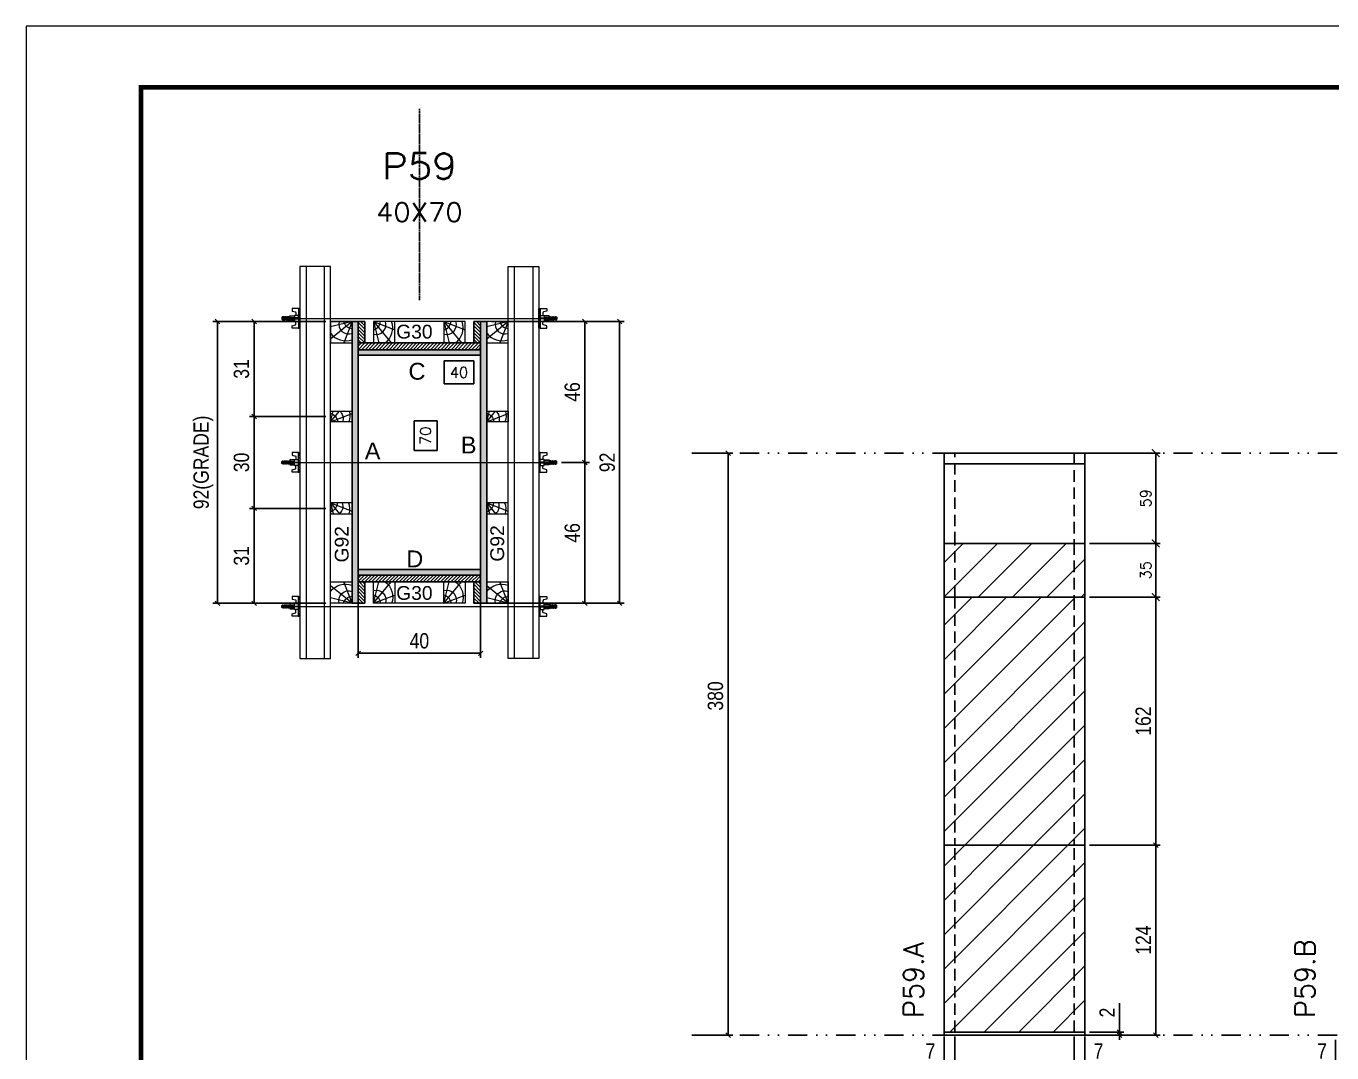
# Model space of a CAD drawing. Extents: x 2949 to 9203, y -16089 to 12527.
# Drawn here: x 7718 to 8570, y -1926 to -1256 of the extents above; entities that cross this region are included whole.
import ezdxf
from ezdxf.enums import TextEntityAlignment as Align

# ---------------------------------------------------------------- set-up
doc = ezdxf.new("R2010")
doc.units = 0
for name, pattern in [('DASHED', [0.75, 0.5, -0.25]), ('DIVIDE2', [0.625, 0.25, -0.125, 0, -0.125, 0, -0.125]), ('HIDDEN', [0.375, 0.25, -0.125])]:
    doc.linetypes.add(name, pattern=pattern)
for name, color, linetype in [('CHAPA', 1, 'Continuous'), ('COTA', 241, 'Continuous'), ('cotas', 4, 'Continuous'), ('FUNDOS', 1, 'Continuous'), ('MEIO_PONT', 93, 'Continuous'), ('Nível', 160, 'Continuous'), ('Painéis', 200, 'Continuous'), ('SARR_2.2x7', 40, 'Continuous'), ('SARRAFO', 251, 'Continuous'), ('Sarrafo de Pressão', 42, 'HIDDEN'), ('Texto de Titulo', 7, 'Continuous'), ('Texto Qtd Sarr', 242, 'Continuous'), ('TEXTO_GERAL', 7, 'Continuous')]:
    doc.layers.add(name, color=color, linetype=linetype)
for name, color, linetype, lineweight in [('Folhas', 255, 'Continuous', 9), ('Hachura', 251, 'Continuous', 9), ('Madeira', 126, 'Continuous', 18), ('Perfil Metálico', 224, 'Continuous', 18), ('SARRAFO DE PRESSAO', 251, 'DASHED', 9), ('Texto Seção', 7, 'Continuous', 15)]:
    doc.layers.add(name, color=color, linetype=linetype, lineweight=lineweight)
doc.styles.add('ARIAL', font='arial.ttf')
doc.styles.add('COTA TECNICA', font='techl___.ttf', dxfattribs={"height": 10})
doc.styles.add('COTA TECNICA 2X', font='techl___.ttf', dxfattribs={"height": 10})
doc.styles.add('COTA TECNICA-50', font='techl___.ttf', dxfattribs={"height": 10})
doc.styles.add('REGUA-120', font='ROMANS.shx', dxfattribs={"height": 15})
doc.styles.add('ROMANS', font='romans.shx')
doc.styles.add('SANSSERIF', font='sas_____.pfb')
doc.dimstyles.new('COTA PAINEL-50', dxfattribs={"dimtxt": 10, "dimasz": 3, "dimexe": 3, "dimexo": 3, "dimgap": 3, "dimtad": 1, "dimdec": 1, "dimzin": 12, "dimdsep": 46, "dimtxsty": 'COTA TECNICA-50', "dimblk1": 'OBLIQUE', "dimblk2": 'OBLIQUE', "dimsah": 1, "dimcen": 0.9, "dimclrd": 4, "dimclre": 4, "dimclrt": 240, "dimadec": 1, "dimazin": 3, "dimtfac": 1, "dimtdec": 1, "dimtmove": 0, "dimatfit": 3, "dimfxl": 1, "dimtolj": 1, "dimtzin": 12, "dimarcsym": 0})
doc.dimstyles.new('Cota Paínel', dxfattribs={"dimtxt": 7, "dimasz": 5, "dimexe": 3, "dimexo": 3, "dimgap": 3, "dimtad": 1, "dimdec": 1, "dimzin": 12, "dimdsep": 46, "dimtxsty": 'ROMANS', "dimblk": 'ARCHTICK', "dimcen": 0, "dimclrd": 4, "dimclre": 4, "dimclrt": 1, "dimadec": 1, "dimazin": 3, "dimtfac": 1, "dimtdec": 1, "dimtmove": 0, "dimatfit": 3, "dimldrblk": 'OBLIQUE', "dimfxl": 1, "dimtolj": 1, "dimtzin": 12, "dimarcsym": 0})
doc.dimstyles.new('PAINEL', dxfattribs={"dimtxt": 10, "dimasz": 3, "dimexe": 3, "dimexo": 3, "dimgap": 3, "dimtad": 1, "dimdec": 1, "dimzin": 12, "dimdsep": 46, "dimtxsty": 'COTA TECNICA', "dimblk1": 'OBLIQUE', "dimblk2": 'OBLIQUE', "dimsah": 1, "dimcen": 0.9, "dimclrd": 4, "dimclre": 4, "dimclrt": 240, "dimadec": 1, "dimazin": 3, "dimtfac": 1, "dimtdec": 1, "dimtmove": 0, "dimatfit": 3, "dimfxl": 1, "dimtolj": 1, "dimtzin": 12, "dimarcsym": 0})
doc.dimstyles.new('SECAO PILAR', dxfattribs={"dimtxt": 10, "dimasz": 3, "dimexe": 3, "dimexo": 3, "dimgap": 3, "dimtad": 1, "dimdec": 1, "dimlfac": 0.5, "dimzin": 12, "dimdsep": 46, "dimtxsty": 'COTA TECNICA 2X', "dimblk1": 'OBLIQUE', "dimblk2": 'OBLIQUE', "dimsah": 1, "dimcen": 0.9, "dimclrd": 256, "dimclre": 256, "dimclrt": 256, "dimadec": 1, "dimazin": 3, "dimtfac": 1, "dimtdec": 1, "dimtmove": 0, "dimatfit": 3, "dimfxl": 1, "dimtolj": 1, "dimtzin": 12, "dimarcsym": 0})
doc.dimstyles.new('SECÇÃO 2', dxfattribs={"dimtxt": 7, "dimasz": 6, "dimexe": 0.18, "dimexo": 2, "dimgap": -4, "dimtad": 3, "dimdec": 1, "dimlfac": 0.5, "dimzin": 12, "dimdsep": 46, "dimtxsty": 'ROMANS', "dimblk": 'ARCHTICK', "dimcen": 0.09, "dimse1": 1, "dimse2": 1, "dimsd1": 1, "dimsd2": 1, "dimclrd": 180, "dimclre": 5, "dimclrt": 1, "dimadec": 0, "dimazin": 3, "dimtfac": 1, "dimtdec": 1, "dimtofl": 0, "dimtmove": 0, "dimatfit": 3, "dimldrblk": 'ARCHTICK', "dimfxl": 1, "dimtolj": 1, "dimtzin": 0, "dimarcsym": 0})
pattern_1 = [(45, (-122901.967, -33050.646), (-11.2253202, 11.2253202), [])]

# ---------------------------------------------------------------- blocks, each defined once
blk = doc.blocks.new('9999999999')
at = {"layer": 'Folhas'}
blk.add_lwpolyline([(98138.98, 34190.21), (99623.98, 34190.21), (99623.98, 35240.21), (98138.98, 35240.21)], close=True, dxfattribs=at)
at = {"layer": 'Folhas', "color": 30, "const_width": 3}
blk.add_lwpolyline([(98213.98, 34230.21), (99583.98, 34230.21), (99583.98, 35200.21), (98213.98, 35200.21)], close=True, dxfattribs=at)
blk = doc.blocks.new('titulo1')
at = {"layer": 'Defpoints', "color": 252, "linetype": 'HIDDEN', "ltscale": 2}
blk.add_line((0, 0), (0, 125), dxfattribs=at)
at = {"layer": 'Defpoints', "style": 'ROMANS', "oblique": 15}
blk.add_attdef('FOLHA', text='', height=10, dxfattribs=at).set_placement((0, 15.58), align=Align.MIDDLE_CENTER)
at = {"layer": 'Texto Qtd Sarr', "color": 3, "style": 'ROMANS', "oblique": 15}
for tag, height, p in [('TITULO', 17, (0, 71.45)), ('SEÇÃO', 12, (0, 41.55))]:
    blk.add_attdef(tag, text='', height=height, dxfattribs=at).set_placement(p, align=Align.MIDDLE_CENTER)
blk = doc.blocks.new('_Oblique')
at = {"color": 0, "linetype": 'ByBlock', "lineweight": -2}
blk.add_line((-0.5, -0.5), (0.5, 0.5), dxfattribs=at)
blk = doc.blocks.new('*D1967')
at = {"layer": 'cotas', "color": 4, "linetype": 'ByBlock', "lineweight": -2, "transparency": 16777216}
for p, q in [((8155.19, -1534.88), (8178.91, -1534.88)), ((8175.91, -1534.88), (8175.91, -1914.88)), ((8155.19, -1914.88), (8178.91, -1914.88))]:
    blk.add_line(p, q, dxfattribs=at)
at = {"layer": 'Defpoints', "color": 0, "linetype": 'ByBlock', "transparency": 16777216}
for p in [(8152.19, -1534.88), (8152.19, -1914.88), (8175.91, -1914.88)]:
    blk.add_point(p, dxfattribs=at)
at = {"layer": 'cotas', "color": 4, "linetype": 'ByBlock', "lineweight": -2, "transparency": 16777216, "xscale": 3, "yscale": 3, "zscale": 3}
for p, rotation in [((8175.91, -1534.88), 90), ((8175.91, -1914.88), 270)]:
    blk.add_blockref('_Oblique', p, dxfattribs=dict(at, rotation=rotation))
at = {"layer": 'cotas', "color": 240, "linetype": 'ByBlock', "transparency": 16777216, "insert": (8167.67, -1693.45), "char_height": 10, "attachment_point": 5, "rotation": 90, "style": 'COTA TECNICA'}
blk.add_mtext('\\A1;380', dxfattribs=at)
blk = doc.blocks.new('*D1951')
at = {"layer": 'COTA', "color": 180, "lineweight": -2, "transparency": 16777216}
for p, q in [((7985.84, -1513.95), (7970.84, -1513.95)), ((7970.84, -1513.95), (7970.84, -1533.29)), ((7985.84, -1533.29), (7985.84, -1513.95)), ((7970.84, -1533.29), (7985.84, -1533.29))]:
    blk.add_line(p, q, dxfattribs=at)
at = {"layer": 'Defpoints', "color": 0, "transparency": 16777216}
for p in [(7934.33, -1470.99), (7934.33, -1610.99), (7989.84, -1610.99)]:
    blk.add_point(p, dxfattribs=at)
at = {"layer": 'COTA', "color": 1, "transparency": 16777216, "insert": (7978.34, -1523.62), "char_height": 7, "attachment_point": 5, "rotation": 90, "style": 'ROMANS'}
blk.add_mtext('\\A1;70', dxfattribs=at)
blk = doc.blocks.new('_ArchTick')
at = {"color": 0, "linetype": 'ByBlock', "const_width": 0.15}
blk.add_lwpolyline([(-0.5, -0.5), (0.5, 0.5)], dxfattribs=at)
blk = doc.blocks.new('*D1952')
at = {"layer": 'COTA', "lineweight": -2, "transparency": 16777216}
for p, q in [((8021.33, -1448.99), (8108.1, -1448.99)), ((8105.1, -1448.99), (8105.1, -1632.99)), ((8021.33, -1632.99), (8108.1, -1632.99))]:
    blk.add_line(p, q, dxfattribs=at)
at = {"layer": 'Defpoints', "color": 0, "transparency": 16777216}
for p in [(8018.33, -1448.99), (8018.33, -1632.99), (8105.1, -1632.99)]:
    blk.add_point(p, dxfattribs=at)
at = {"layer": 'COTA', "lineweight": -2, "transparency": 16777216, "xscale": 3, "yscale": 3, "zscale": 3}
for p, rotation in [((8105.1, -1448.99), 90), ((8105.1, -1632.99), 270)]:
    blk.add_blockref('_Oblique', p, dxfattribs=dict(at, rotation=rotation))
at = {"layer": 'COTA', "transparency": 16777216, "insert": (8097.02, -1540.99), "char_height": 10, "attachment_point": 5, "rotation": 90, "style": 'COTA TECNICA 2X'}
blk.add_mtext('\\A1;92', dxfattribs=at)
blk = doc.blocks.new('*D1953')
at = {"layer": 'COTA', "lineweight": -2, "transparency": 16777216}
for p, q in [((8055.33, -1448.99), (8085.33, -1448.99)), ((8082.33, -1448.99), (8082.33, -1540.99)), ((8067.13, -1540.99), (8085.33, -1540.99))]:
    blk.add_line(p, q, dxfattribs=at)
at = {"layer": 'Defpoints', "color": 0, "transparency": 16777216}
for p in [(8052.33, -1448.99), (8064.13, -1540.99), (8082.33, -1540.99)]:
    blk.add_point(p, dxfattribs=at)
at = {"layer": 'COTA', "lineweight": -2, "transparency": 16777216, "xscale": 3, "yscale": 3, "zscale": 3}
for p, rotation in [((8082.33, -1448.99), 90), ((8082.33, -1540.99), 270)]:
    blk.add_blockref('_Oblique', p, dxfattribs=dict(at, rotation=rotation))
at = {"layer": 'COTA', "transparency": 16777216, "insert": (8074.23, -1494.99), "char_height": 10, "attachment_point": 5, "rotation": 90, "style": 'COTA TECNICA 2X'}
blk.add_mtext('\\A1;46', dxfattribs=at)
blk = doc.blocks.new('*D1954')
at = {"layer": 'COTA', "lineweight": -2, "transparency": 16777216}
for p, q in [((8067.13, -1540.99), (8085.33, -1540.99)), ((8082.33, -1632.99), (8082.33, -1540.99)), ((8055.33, -1632.99), (8085.33, -1632.99))]:
    blk.add_line(p, q, dxfattribs=at)
at = {"layer": 'Defpoints', "color": 0, "transparency": 16777216}
for p in [(8064.13, -1540.99), (8082.33, -1540.99), (8052.33, -1632.99)]:
    blk.add_point(p, dxfattribs=at)
at = {"layer": 'COTA', "lineweight": -2, "transparency": 16777216, "xscale": 3, "yscale": 3, "zscale": 3}
for p, rotation in [((8082.33, -1540.99), 90), ((8082.33, -1632.99), 270)]:
    blk.add_blockref('_Oblique', p, dxfattribs=dict(at, rotation=rotation))
at = {"layer": 'COTA', "transparency": 16777216, "insert": (8074.23, -1586.99), "char_height": 10, "attachment_point": 5, "rotation": 90, "style": 'COTA TECNICA 2X'}
blk.add_mtext('\\A1;46', dxfattribs=at)
blk = doc.blocks.new('*D1955')
at = {"layer": 'COTA', "color": 180, "lineweight": -2, "transparency": 16777216}
for p, q in [((8009.83, -1474.78), (7990.5, -1474.78)), ((7990.5, -1474.78), (7990.5, -1489.78)), ((8009.83, -1489.78), (8009.83, -1474.78)), ((7990.5, -1489.78), (8009.83, -1489.78))]:
    blk.add_line(p, q, dxfattribs=at)
at = {"layer": 'Defpoints', "color": 0, "transparency": 16777216}
for p in [(7934.33, -1470.99), (8014.33, -1470.99), (8014.33, -1493.78)]:
    blk.add_point(p, dxfattribs=at)
at = {"layer": 'COTA', "color": 1, "transparency": 16777216, "insert": (8000.16, -1482.28), "char_height": 7, "attachment_point": 5, "style": 'ROMANS'}
blk.add_mtext('\\A1;40', dxfattribs=at)
blk = doc.blocks.new('PONTALETE')
at = {"layer": 'Madeira'}
for q in [(2.71, 7), (7, 5.76), (7, 1.74)]:
    blk.add_line((0, 0), q, dxfattribs=at)
blk.add_lwpolyline([(0, 0), (7, 0), (7, 7), (0, 7)], close=True, dxfattribs=at)
for centre, radius, start, end in [((2.04, 0.06), 6.23, 37.2818, 109.0913), ((1.09, 0.9), 3.19, 343.603, 109.9847), ((-0.21, -0.78), 3.09, 14.6322, 86.0383)]:
    blk.add_arc(centre, radius, start, end, dxfattribs=at)
blk = doc.blocks.new('*D1956')
at = {"layer": 'COTA', "lineweight": -2, "transparency": 16777216}
for p, q in [((7913.33, -1448.99), (7839.55, -1448.99)), ((7842.55, -1448.99), (7842.55, -1632.99)), ((7913.33, -1632.99), (7839.55, -1632.99))]:
    blk.add_line(p, q, dxfattribs=at)
at = {"layer": 'Defpoints', "color": 0, "transparency": 16777216}
for p in [(7916.33, -1448.99), (7842.55, -1632.99), (7916.33, -1632.99)]:
    blk.add_point(p, dxfattribs=at)
at = {"layer": 'COTA', "lineweight": -2, "transparency": 16777216, "xscale": 3, "yscale": 3, "zscale": 3}
for p, rotation in [((7842.55, -1448.99), 90), ((7842.55, -1632.99), 270)]:
    blk.add_blockref('_Oblique', p, dxfattribs=dict(at, rotation=rotation))
at = {"layer": 'COTA', "transparency": 16777216, "insert": (7833.33, -1540.99), "char_height": 10, "attachment_point": 5, "rotation": 90, "style": 'COTA TECNICA 2X'}
blk.add_mtext('\\A1;92(GRADE)', dxfattribs=at)
blk = doc.blocks.new('MEIO PONTALETE')
at = {"layer": 'Madeira'}
for q in [(2.71, 7), (3.5, 2.88), (3.5, 0.87)]:
    blk.add_line((0, 0), q, dxfattribs=at)
blk.add_lwpolyline([(0, 0), (3.5, 0), (3.5, 7), (0, 7)], close=True, dxfattribs=at)
for centre, radius, start, end in [((2.04, 0.06), 6.23, 76.4499, 109.0913), ((1.09, 0.9), 3.19, 40.9063, 109.9847), ((-0.21, -0.78), 3.09, 14.6322, 86.0383)]:
    blk.add_arc(centre, radius, start, end, dxfattribs=at)
blk = doc.blocks.new('*D1957')
at = {"layer": 'COTA', "lineweight": -2, "transparency": 16777216}
for p, q in [((7913.33, -1570.99), (7863.39, -1570.99)), ((7866.39, -1570.99), (7866.39, -1632.99)), ((7913.33, -1632.99), (7863.39, -1632.99))]:
    blk.add_line(p, q, dxfattribs=at)
at = {"layer": 'Defpoints', "color": 0, "transparency": 16777216}
for p in [(7916.33, -1570.99), (7866.39, -1632.99), (7916.33, -1632.99)]:
    blk.add_point(p, dxfattribs=at)
at = {"layer": 'COTA', "lineweight": -2, "transparency": 16777216, "xscale": 3, "yscale": 3, "zscale": 3}
for p, rotation in [((7866.39, -1570.99), 90), ((7866.39, -1632.99), 270)]:
    blk.add_blockref('_Oblique', p, dxfattribs=dict(at, rotation=rotation))
at = {"layer": 'COTA', "transparency": 16777216, "insert": (7858.17, -1601.99), "char_height": 10, "attachment_point": 5, "rotation": 90, "style": 'COTA TECNICA 2X'}
blk.add_mtext('\\A1;31', dxfattribs=at)
blk = doc.blocks.new('C')
at = {"layer": 'Hachura', "color": 0}
for p, q in [((0, 3.22), (0, -3.22)), ((0.45, 3.22), (0, 3.22)), ((0.46, 3.16), (0, 3.16)), ((0.46, 3.05), (0, 3.05)), ((0.46, 2.88), (0, 2.88)), ((0, 2.75), (0, -1.16)), ((0.46, 2.65), (0, 2.65)), ((0.46, 2.23), (0, 2.23)), ((0.46, 1.51), (0, 1.51)), ((0.39, 0.49), (0.17, 0.49)), ((0.45, -3.23), (0.45, 3.22)), ((0.45, 3.22), (2.58, 3.22)), ((1.74, 0.97), (0.45, 0.97)), ((1.45, 0.1), (0.45, 0.1)), ((1.35, 1.94), (1.35, 0.96)), ((2.58, 2.39), (1.47, 2.09)), ((1.74, -0.97), (1.74, 0.97)), ((1.74, 0.97), (1.74, 0.84)), ((1.74, 0.97), (1.74, 0.84)), ((1.74, 0.84), (3.35, 0.84)), ((3.35, 0.45), (1.74, 0.45)), ((2.58, 3.22), (2.58, 2.39)), ((3.32, 0.84), (3.32, -0.84)), ((3.35, 0.84), (3.35, -0.84)), ((3.68, 0.45), (3.35, 0.45)), ((3.84, -0.52), (3.35, 0.45)), ((3.35, 0.06), (3.67, -0.57)), ((3.68, 0.45), (4.16, -0.52)), ((3.72, 0.5), (4.25, -0.57)), ((4.37, -0.55), (3.83, 0.53)), ((4.15, 0.45), (3.93, 0.45)), ((4.42, -0.52), (3.93, 0.45)), ((4.15, 0.45), (4.26, 0.45)), ((4.26, 0.45), (4.74, -0.52)), ((4.3, 0.5), (4.83, -0.57)), ((4.95, -0.55), (4.41, 0.53)), ((4.51, 0.45), (4.84, 0.45)), ((5, -0.52), (4.51, 0.45)), ((4.84, 0.45), (5.32, -0.52)), ((4.88, 0.5), (5.41, -0.57)), ((5.53, -0.55), (4.99, 0.53)), ((5.58, -0.52), (5.09, 0.45)), ((5.42, 0.45), (5.09, 0.45)), ((5.58, -0.52), (5.09, 0.45)), ((5.42, 0.45), (5.74, -0.19)), ((5.46, 0.5), (5.74, -0.07)), ((5.74, 0.19), (5.57, 0.53)), ((5.74, 0.32), (5.68, 0.45)), ((5.68, 0.45), (5.74, 0.45)), ((5.74, 0.45), (5.9, 0.29)), ((5.74, 0.45), (5.74, -0.52)), ((5.9, -0.36), (5.9, 0.29)), ((0.45, 0), (0, 0)), ((0.46, -1.52), (0, -1.52)), ((0.46, -2.23), (0, -2.23)), ((0.46, -2.65), (0, -2.65)), ((0.46, -2.88), (0, -2.88)), ((0.46, -3.05), (0, -3.05)), ((0.46, -3.16), (0, -3.16)), ((0, -3.22), (2.57, -3.22)), ((0.08, -0.48), (0.29, -0.48)), ((0.29, -0.48), (0.4, -0.48)), ((0.45, 0), (0.45, -0.97)), ((0.45, -0.16), (1.45, -0.16)), ((0.45, -0.65), (0.45, -0.32)), ((0.45, -3.23), (0.45, -0.65)), ((0.45, -0.97), (1.74, -0.97)), ((1.35, -1.94), (1.35, -0.97)), ((2.58, -2.39), (1.47, -2.1)), ((3.35, -0.32), (1.74, -0.32)), ((3.35, -0.84), (1.74, -0.84)), ((2.58, -3.23), (2.58, -2.39)), ((3.35, -0.07), (3.58, -0.52)), ((3.35, -0.52), (3.58, -0.52)), ((3.84, -0.52), (4.16, -0.52)), ((4.42, -0.52), (4.74, -0.52)), ((4.63, -0.52), (4.74, -0.52)), ((5, -0.52), (5.32, -0.52)), ((5.58, -0.52), (5.74, -0.52)), ((5.74, -0.52), (5.9, -0.36)), ((5.74, -0.52), (5.74, -0.52))]:
    blk.add_line(p, q, dxfattribs=at)
for centre, radius, start, end in [((1.52, 1.94), 0.161, 104.7436, 180), ((1.44, -0.03), 0.129, 272.695, 87.305), ((3.81, 0.39), 0.143, 25.5688, 154.4312), ((4.39, 0.39), 0.143, 25.5688, 154.4312), ((4.97, 0.39), 0.143, 25.5688, 154.4312), ((5.55, 0.39), 0.143, 25.5688, 154.4312), ((0.17, -0.37), 0.174, 221.744, 317.8592), ((1.52, -1.94), 0.161, 180, 255.2564), ((3.71, -0.4), 0.174, 222.1408, 318.256), ((4.29, -0.4), 0.174, 222.1408, 318.256), ((4.87, -0.4), 0.174, 222.1408, 318.256), ((5.45, -0.4), 0.174, 222.1408, 318.256), ((5.61, -0.4), 0.174, 317.8592, 318.256)]:
    blk.add_arc(centre, radius, start, end, dxfattribs=at)
blk = doc.blocks.new('*D1958')
at = {"layer": 'COTA', "lineweight": -2, "transparency": 16777216}
for p, q in [((7913.33, -1448.99), (7863.39, -1448.99)), ((7866.39, -1448.99), (7866.39, -1510.99)), ((7913.33, -1510.99), (7863.39, -1510.99))]:
    blk.add_line(p, q, dxfattribs=at)
at = {"layer": 'Defpoints', "color": 0, "transparency": 16777216}
for p in [(7916.33, -1448.99), (7866.39, -1510.99), (7916.33, -1510.99)]:
    blk.add_point(p, dxfattribs=at)
at = {"layer": 'COTA', "lineweight": -2, "transparency": 16777216, "xscale": 3, "yscale": 3, "zscale": 3}
for p, rotation in [((7866.39, -1448.99), 90), ((7866.39, -1510.99), 270)]:
    blk.add_blockref('_Oblique', p, dxfattribs=dict(at, rotation=rotation))
at = {"layer": 'COTA', "transparency": 16777216, "insert": (7858.17, -1479.99), "char_height": 10, "attachment_point": 5, "rotation": 90, "style": 'COTA TECNICA 2X'}
blk.add_mtext('\\A1;31', dxfattribs=at)
blk = doc.blocks.new('*D1959')
at = {"layer": 'COTA', "lineweight": -2, "transparency": 16777216}
for p, q in [((7913.33, -1510.99), (7863.39, -1510.99)), ((7866.39, -1510.99), (7866.39, -1570.99)), ((7913.33, -1570.99), (7863.39, -1570.99))]:
    blk.add_line(p, q, dxfattribs=at)
at = {"layer": 'Defpoints', "color": 0, "transparency": 16777216}
for p in [(7916.33, -1510.99), (7866.39, -1570.99), (7916.33, -1570.99)]:
    blk.add_point(p, dxfattribs=at)
at = {"layer": 'COTA', "lineweight": -2, "transparency": 16777216, "xscale": 3, "yscale": 3, "zscale": 3}
for p, rotation in [((7866.39, -1510.99), 90), ((7866.39, -1570.99), 270)]:
    blk.add_blockref('_Oblique', p, dxfattribs=dict(at, rotation=rotation))
at = {"layer": 'COTA', "transparency": 16777216, "insert": (7858.17, -1540.99), "char_height": 10, "attachment_point": 5, "rotation": 90, "style": 'COTA TECNICA 2X'}
blk.add_mtext('\\A1;30', dxfattribs=at)
blk = doc.blocks.new('*D1968')
at = {"layer": 'COTA', "lineweight": -2, "transparency": 16777216}
for p, q in [((7934.33, -1617.59), (7934.33, -1668.63)), ((8014.33, -1617.59), (8014.33, -1668.63)), ((7934.33, -1665.63), (8014.33, -1665.63))]:
    blk.add_line(p, q, dxfattribs=at)
at = {"layer": 'Defpoints', "color": 0, "transparency": 16777216}
for p in [(7934.33, -1614.59), (8014.33, -1614.59), (8014.33, -1665.63)]:
    blk.add_point(p, dxfattribs=at)
at = {"layer": 'COTA', "lineweight": -2, "transparency": 16777216, "xscale": 3, "yscale": 3, "zscale": 3, "rotation": 180}
blk.add_blockref('_Oblique', (7934.33, -1665.63), dxfattribs=at)
at = {"layer": 'COTA', "lineweight": -2, "transparency": 16777216, "xscale": 3, "yscale": 3, "zscale": 3}
blk.add_blockref('_Oblique', (8014.33, -1665.63), dxfattribs=at)
at = {"layer": 'COTA', "transparency": 16777216, "insert": (7974.33, -1657.52), "char_height": 10, "attachment_point": 5, "style": 'COTA TECNICA 2X'}
blk.add_mtext('\\A1;40', dxfattribs=at)
blk = doc.blocks.new('*D1935')
at = {"layer": 'COTA', "color": 4, "lineweight": -2, "transparency": 16777216}
for p, q in [((8316.89, -1915.88), (8316.89, -1970.06)), ((8408.89, -1915.88), (8408.89, -1970.06)), ((8316.89, -1967.06), (8408.89, -1967.06))]:
    blk.add_line(p, q, dxfattribs=at)
at = {"layer": 'Defpoints', "color": 0, "transparency": 16777216}
for p in [(8316.89, -1912.88), (8408.89, -1912.88), (8408.89, -1967.06)]:
    blk.add_point(p, dxfattribs=at)
at = {"layer": 'COTA', "color": 4, "lineweight": -2, "transparency": 16777216, "xscale": 3, "yscale": 3, "zscale": 3, "rotation": 180}
blk.add_blockref('_Oblique', (8316.89, -1967.06), dxfattribs=at)
at = {"layer": 'COTA', "color": 4, "lineweight": -2, "transparency": 16777216, "xscale": 3, "yscale": 3, "zscale": 3}
blk.add_blockref('_Oblique', (8408.89, -1967.06), dxfattribs=at)
at = {"layer": 'COTA', "color": 240, "transparency": 16777216, "insert": (8362.89, -1958.97), "char_height": 10, "attachment_point": 5, "style": 'COTA TECNICA'}
blk.add_mtext('\\A1;92', dxfattribs=at)
blk = doc.blocks.new('*D1936')
at = {"layer": 'COTA', "color": 4, "lineweight": -2, "transparency": 16777216}
for p, q in [((8411.89, -1790.88), (8458.13, -1790.88)), ((8455.13, -1914.88), (8455.13, -1790.88)), ((8411.89, -1914.88), (8458.13, -1914.88))]:
    blk.add_line(p, q, dxfattribs=at)
at = {"layer": 'Defpoints', "color": 0, "transparency": 16777216}
for p in [(8408.89, -1790.88), (8455.13, -1790.88), (8408.89, -1914.88)]:
    blk.add_point(p, dxfattribs=at)
at = {"layer": 'COTA', "color": 4, "lineweight": -2, "transparency": 16777216, "xscale": 3, "yscale": 3, "zscale": 3}
for p, rotation in [((8455.13, -1790.88), 90), ((8455.13, -1914.88), 270)]:
    blk.add_blockref('_Oblique', p, dxfattribs=dict(at, rotation=rotation))
at = {"layer": 'COTA', "color": 240, "transparency": 16777216, "insert": (8447.06, -1852.88), "char_height": 10, "attachment_point": 5, "rotation": 90, "style": 'COTA TECNICA-50'}
blk.add_mtext('\\A1;124', dxfattribs=at)
blk = doc.blocks.new('*D1937')
at = {"layer": 'COTA', "color": 4, "lineweight": -2, "transparency": 16777216}
for p, q in [((8431.42, -1912.88), (8431.42, -1894.08)), ((8411.89, -1912.88), (8434.42, -1912.88)), ((8411.89, -1914.88), (8434.42, -1914.88)), ((8431.42, -1914.88), (8431.42, -1912.88)), ((8431.42, -1914.88), (8431.42, -1917.88))]:
    blk.add_line(p, q, dxfattribs=at)
at = {"layer": 'Defpoints', "color": 0, "transparency": 16777216}
for p in [(8408.89, -1912.88), (8408.89, -1914.88), (8431.42, -1914.88)]:
    blk.add_point(p, dxfattribs=at)
at = {"layer": 'COTA', "color": 4, "lineweight": -2, "transparency": 16777216, "xscale": 3, "yscale": 3, "zscale": 3}
for p, rotation in [((8431.42, -1912.88), 270), ((8431.42, -1914.88), 90)]:
    blk.add_blockref('_Oblique', p, dxfattribs=dict(at, rotation=rotation))
at = {"layer": 'COTA', "color": 240, "transparency": 16777216, "insert": (8423.42, -1900.14), "char_height": 10, "attachment_point": 5, "rotation": 90, "style": 'COTA TECNICA-50'}
blk.add_mtext('\\A1;2', dxfattribs=at)
blk = doc.blocks.new('*D1938')
at = {"layer": 'COTA', "color": 4, "lineweight": -2, "transparency": 16777216}
for p, q in [((8316.89, -1917.88), (8316.89, -1936.39)), ((8323.89, -1915.88), (8323.89, -1936.39)), ((8316.89, -1933.39), (8302.16, -1933.39)), ((8323.89, -1933.39), (8316.89, -1933.39))]:
    blk.add_line(p, q, dxfattribs=at)
at = {"layer": 'Defpoints', "color": 0, "transparency": 16777216}
for p in [(8316.89, -1914.88), (8323.89, -1912.88), (8316.89, -1933.39)]:
    blk.add_point(p, dxfattribs=at)
at = {"layer": 'COTA', "color": 4, "lineweight": -2, "transparency": 16777216, "xscale": 3, "yscale": 3, "zscale": 3, "rotation": 180}
blk.add_blockref('_Oblique', (8316.89, -1933.39), dxfattribs=at)
at = {"layer": 'COTA', "color": 4, "lineweight": -2, "transparency": 16777216, "xscale": 3, "yscale": 3, "zscale": 3}
blk.add_blockref('_Oblique', (8323.89, -1933.39), dxfattribs=at)
at = {"layer": 'COTA', "color": 240, "transparency": 16777216, "insert": (8308.03, -1925.32), "char_height": 10, "attachment_point": 5, "style": 'COTA TECNICA-50'}
blk.add_mtext('\\A1;7', dxfattribs=at)
blk = doc.blocks.new('*D1939')
at = {"layer": 'COTA', "color": 4, "lineweight": -2, "transparency": 16777216}
for p, q in [((8401.89, -1915.88), (8401.89, -1936.39)), ((8408.89, -1917.88), (8408.89, -1936.39)), ((8401.89, -1933.39), (8408.89, -1933.39)), ((8408.89, -1933.39), (8423.62, -1933.39))]:
    blk.add_line(p, q, dxfattribs=at)
at = {"layer": 'Defpoints', "color": 0, "transparency": 16777216}
for p in [(8401.89, -1912.88), (8408.89, -1914.88), (8408.89, -1933.39)]:
    blk.add_point(p, dxfattribs=at)
at = {"layer": 'COTA', "color": 4, "lineweight": -2, "transparency": 16777216, "xscale": 3, "yscale": 3, "zscale": 3, "rotation": 180}
blk.add_blockref('_Oblique', (8401.89, -1933.39), dxfattribs=at)
at = {"layer": 'COTA', "color": 4, "lineweight": -2, "transparency": 16777216, "xscale": 3, "yscale": 3, "zscale": 3}
blk.add_blockref('_Oblique', (8408.89, -1933.39), dxfattribs=at)
at = {"layer": 'COTA', "color": 240, "transparency": 16777216, "insert": (8417.76, -1925.32), "char_height": 10, "attachment_point": 5, "style": 'COTA TECNICA-50'}
blk.add_mtext('\\A1;7', dxfattribs=at)
blk = doc.blocks.new('*D1966')
at = {"layer": 'Defpoints', "color": 0, "linetype": 'ByBlock', "transparency": 16777216}
for p in [(8408.89, -1628.88), (8455.13, -1628.88), (8408.89, -1790.88)]:
    blk.add_point(p, dxfattribs=at)
at = {"layer": 'FUNDOS', "color": 4, "linetype": 'ByBlock', "lineweight": -2, "transparency": 16777216}
for p, q in [((8411.89, -1628.88), (8458.13, -1628.88)), ((8455.13, -1790.88), (8455.13, -1628.88)), ((8411.89, -1790.88), (8458.13, -1790.88))]:
    blk.add_line(p, q, dxfattribs=at)
at = {"layer": 'FUNDOS', "color": 4, "linetype": 'ByBlock', "lineweight": -2, "transparency": 16777216, "xscale": 3, "yscale": 3, "zscale": 3}
for p, rotation in [((8455.13, -1628.88), 90), ((8455.13, -1790.88), 270)]:
    blk.add_blockref('_Oblique', p, dxfattribs=dict(at, rotation=rotation))
at = {"layer": 'FUNDOS', "color": 240, "linetype": 'ByBlock', "transparency": 16777216, "insert": (8447.03, -1709.88), "char_height": 10, "attachment_point": 5, "rotation": 90, "style": 'COTA TECNICA'}
blk.add_mtext('\\A1;162', dxfattribs=at)
blk = doc.blocks.new('*D1949')
at = {"layer": 'COTA', "color": 4, "lineweight": -2, "transparency": 16777216}
for p, q in [((8572.57, -1917.88), (8572.57, -1936.39)), ((8579.57, -1915.88), (8579.57, -1936.39)), ((8572.57, -1933.39), (8557.84, -1933.39)), ((8579.57, -1933.39), (8572.57, -1933.39))]:
    blk.add_line(p, q, dxfattribs=at)
at = {"layer": 'Defpoints', "color": 0, "transparency": 16777216}
for p in [(8572.57, -1914.88), (8579.57, -1912.88), (8572.57, -1933.39)]:
    blk.add_point(p, dxfattribs=at)
at = {"layer": 'COTA', "color": 4, "lineweight": -2, "transparency": 16777216, "xscale": 3, "yscale": 3, "zscale": 3, "rotation": 180}
blk.add_blockref('_Oblique', (8572.57, -1933.39), dxfattribs=at)
at = {"layer": 'COTA', "color": 4, "lineweight": -2, "transparency": 16777216, "xscale": 3, "yscale": 3, "zscale": 3}
blk.add_blockref('_Oblique', (8579.57, -1933.39), dxfattribs=at)
at = {"layer": 'COTA', "color": 240, "transparency": 16777216, "insert": (8563.71, -1925.32), "char_height": 10, "attachment_point": 5, "style": 'COTA TECNICA-50'}
blk.add_mtext('\\A1;7', dxfattribs=at)
blk = doc.blocks.new('*D1960')
at = {"layer": 'COTA', "color": 4, "lineweight": -2, "transparency": 16777216}
for p, q in [((8411.89, -1593.88), (8458.13, -1593.88)), ((8455.13, -1593.88), (8455.13, -1628.88)), ((8411.89, -1628.88), (8458.13, -1628.88))]:
    blk.add_line(p, q, dxfattribs=at)
at = {"layer": 'Defpoints', "color": 0, "transparency": 16777216}
for p in [(8408.89, -1593.88), (8408.89, -1628.88), (8455.13, -1628.88)]:
    blk.add_point(p, dxfattribs=at)
at = {"layer": 'COTA', "color": 4, "lineweight": -2, "transparency": 16777216, "xscale": 5, "yscale": 5, "zscale": 5}
for p, rotation in [((8455.13, -1593.88), 90), ((8455.13, -1628.88), 270)]:
    blk.add_blockref('_ArchTick', p, dxfattribs=dict(at, rotation=rotation))
at = {"layer": 'COTA', "color": 1, "transparency": 16777216, "insert": (8448.63, -1611.38), "char_height": 7, "attachment_point": 5, "rotation": 90, "style": 'ROMANS'}
blk.add_mtext('\\A1;35', dxfattribs=at)
blk = doc.blocks.new('*D1969')
at = {"layer": 'COTA', "color": 4, "lineweight": -2, "transparency": 16777216}
for p, q in [((8411.89, -1534.88), (8458.13, -1534.88)), ((8455.13, -1534.88), (8455.13, -1593.88)), ((8411.89, -1593.88), (8458.13, -1593.88))]:
    blk.add_line(p, q, dxfattribs=at)
at = {"layer": 'Defpoints', "color": 0, "transparency": 16777216}
for p in [(8408.89, -1534.88), (8408.89, -1593.88), (8455.13, -1593.88)]:
    blk.add_point(p, dxfattribs=at)
at = {"layer": 'COTA', "color": 4, "lineweight": -2, "transparency": 16777216, "xscale": 5, "yscale": 5, "zscale": 5}
for p, rotation in [((8455.13, -1534.88), 90), ((8455.13, -1593.88), 270)]:
    blk.add_blockref('_ArchTick', p, dxfattribs=dict(at, rotation=rotation))
at = {"layer": 'COTA', "color": 1, "transparency": 16777216, "insert": (8448.63, -1564.38), "char_height": 7, "attachment_point": 5, "rotation": 90, "style": 'ROMANS'}
blk.add_mtext('\\A1;59', dxfattribs=at)

msp = doc.modelspace()

# ---------------------------------------------------------------- hatches: boundary and pattern name
at = {"layer": 'Hachura'}
h = msp.add_hatch(color=256, dxfattribs=at)
h.dxf.hatch_style = 1
h.paths.add_polyline_path([(7934.33, -1632.99), (7930.33, -1632.99), (7930.33, -1448.99), (7934.33, -1448.99)])
h = msp.add_hatch(color=256, dxfattribs=at)
h.dxf.hatch_style = 1
h.paths.add_polyline_path([(7934.33, -1632.99), (7930.33, -1632.99), (7930.33, -1448.99), (7934.33, -1448.99)])
h = msp.add_hatch(dxfattribs=at)
h.set_pattern_fill('ANSI31', color=256, scale=0.5, angle=90, style=0)
h.set_pattern_definition([(135, (-14957.0793, 7674.9633), (-1.12253202, -1.12253202), [])])
h.paths.add_polyline_path([(7934.33, -1462.99), (7938.73, -1462.99), (7938.73, -1448.99), (7934.33, -1448.99)])
h = msp.add_hatch(dxfattribs=at)
h.set_pattern_fill('ANSI31', color=256, scale=0.5, angle=90, style=0)
h.set_pattern_definition([(135, (-14915.0793, 7674.9633), (-1.12253202, -1.12253202), [])])
h.paths.add_polyline_path([(8014.33, -1462.99), (8009.93, -1462.99), (8009.93, -1448.99), (8014.33, -1448.99)])
h = msp.add_hatch(color=256, dxfattribs=at)
h.dxf.hatch_style = 1
h.paths.add_polyline_path([(8014.33, -1632.99), (8018.33, -1632.99), (8018.33, -1448.99), (8014.33, -1448.99)])
h = msp.add_hatch(color=256, dxfattribs=at)
h.dxf.hatch_style = 1
h.paths.add_polyline_path([(8014.33, -1632.99), (8018.33, -1632.99), (8018.33, -1448.99), (8014.33, -1448.99)])
h = msp.add_hatch(dxfattribs=at)
h.set_pattern_fill('ANSI31', color=256, scale=0.5, style=0)
h.set_pattern_definition([(45, (17108.2807, 21462.0196), (-1.12253202, 1.12253202), [])])
h.paths.add_polyline_path([(8014.33, -1467.39), (8014.33, -1462.99), (7934.33, -1462.99), (7934.33, -1467.39)])
h = msp.add_hatch(color=256, dxfattribs=at)
h.dxf.hatch_style = 1
h.paths.add_polyline_path([(7934.33, -1467.39), (7934.33, -1470.99), (8014.33, -1470.99), (8014.33, -1467.39)])
h = msp.add_hatch(color=256, dxfattribs=at)
h.dxf.hatch_style = 1
h.paths.add_polyline_path([(7934.33, -1467.39), (7934.33, -1470.99), (8014.33, -1470.99), (8014.33, -1467.39)])
h = msp.add_hatch(dxfattribs=at)
h.set_pattern_fill('ANSI31', color=256, scale=5)
h.paths.add_polyline_path([(8408.89, -1593.88), (8316.89, -1593.88), (8316.89, -1628.88), (8408.89, -1628.88)])
h = msp.add_hatch(color=256, dxfattribs=at)
h.dxf.hatch_style = 1
h.paths.add_polyline_path([(7934.33, -1610.99), (7934.33, -1614.59), (8014.33, -1614.59), (8014.33, -1610.99)])
h = msp.add_hatch(color=256, dxfattribs=at)
h.dxf.hatch_style = 1
h.paths.add_polyline_path([(7934.33, -1610.99), (7934.33, -1614.59), (8014.33, -1614.59), (8014.33, -1610.99)])
h = msp.add_hatch(dxfattribs=at)
h.set_pattern_fill('ANSI31', color=256, scale=0.5, style=0)
h.set_pattern_definition([(45, (17108.2807, 21488.0196), (-1.12253202, 1.12253202), [])])
h.paths.add_polyline_path([(8014.33, -1614.59), (8014.33, -1618.99), (7934.33, -1618.99), (7934.33, -1614.59)])
h = msp.add_hatch(dxfattribs=at)
h.set_pattern_fill('ANSI31', color=256, scale=0.5, angle=90, style=0)
h.set_pattern_definition([(135, (-14957.0793, 7869.9633), (-1.12253202, -1.12253202), [])])
h.paths.add_polyline_path([(7934.33, -1618.99), (7938.73, -1618.99), (7938.73, -1632.99), (7934.33, -1632.99)])
h = msp.add_hatch(dxfattribs=at)
h.set_pattern_fill('ANSI31', color=256, scale=0.5, angle=90, style=0)
h.set_pattern_definition([(135, (-14915.0793, 7869.9633), (-1.12253202, -1.12253202), [])])
h.paths.add_polyline_path([(8014.33, -1618.99), (8009.93, -1618.99), (8009.93, -1632.99), (8014.33, -1632.99)])
at = {"layer": 'Hachura', "linetype": 'ByBlock'}
h = msp.add_hatch(dxfattribs=at)
h.set_pattern_fill('ANSI31', color=256, scale=5)
h.set_pattern_definition(pattern_1)
h.paths.add_polyline_path([(8316.89, -1790.88), (8408.89, -1790.88), (8408.89, -1628.88), (8316.89, -1628.88)])
h = msp.add_hatch(dxfattribs=at)
h.set_pattern_fill('ANSI31', color=256, scale=5)
h.set_pattern_definition(pattern_1)
h.paths.add_polyline_path([(8408.89, -1790.88), (8316.89, -1790.88), (8316.89, -1912.88), (8408.89, -1912.88)])

# ---------------------------------------------------------------- linework, layer by layer
at = {"layer": 'CHAPA'}
for points in [[(7934.33, -1632.99), (7930.33, -1632.99), (7930.33, -1448.99), (7934.33, -1448.99)], [(7934.33, -1632.99), (7930.33, -1632.99), (7930.33, -1448.99), (7934.33, -1448.99)], [(8014.33, -1632.99), (8018.33, -1632.99), (8018.33, -1448.99), (8014.33, -1448.99)], [(8014.33, -1632.99), (8018.33, -1632.99), (8018.33, -1448.99), (8014.33, -1448.99)], [(7934.33, -1467.39), (7934.33, -1470.99), (8014.33, -1470.99), (8014.33, -1467.39)], [(7934.33, -1467.39), (7934.33, -1470.99), (8014.33, -1470.99), (8014.33, -1467.39)], [(7934.33, -1610.99), (7934.33, -1614.59), (8014.33, -1614.59), (8014.33, -1610.99)], [(7934.33, -1610.99), (7934.33, -1614.59), (8014.33, -1614.59), (8014.33, -1610.99)]]:
    msp.add_lwpolyline(points, close=True, dxfattribs=at)
at = {"layer": 'Hachura'}
for p, q in [((7885.53, -1446.99), (8059.33, -1446.98)), ((7885.53, -1540.99), (8059.33, -1541)), ((7885.53, -1634.99), (8059.33, -1635))]:
    msp.add_line(p, q, dxfattribs=at)
at = {"layer": 'Madeira'}
for points in [[(7930.33, -1632.99), (7916.33, -1632.99), (7916.33, -1448.99), (7930.33, -1448.99)], [(7944.33, -1448.99), (7944.33, -1462.99), (8004.33, -1462.99), (8004.33, -1448.99)], [(8018.33, -1632.99), (8032.33, -1632.99), (8032.33, -1448.99), (8018.33, -1448.99)], [(7944.33, -1632.99), (7944.33, -1618.99), (8004.33, -1618.99), (8004.33, -1632.99)]]:
    msp.add_lwpolyline(points, close=True, dxfattribs=at)
at = {"layer": 'Nível', "color": 4, "linetype": 'DIVIDE2', "ltscale": 50}
for p, q in [((8152.19, -1534.88), (9162.53, -1534.88)), ((8152.19, -1914.88), (9162.53, -1914.88))]:
    msp.add_line(p, q, dxfattribs=at)
at = {"layer": 'Painéis'}
for p, q in [((8316.89, -1534.88), (8408.89, -1534.88)), ((8316.89, -1593.88), (8316.89, -1534.88)), ((8408.89, -1534.88), (8408.89, -1593.88)), ((8316.89, -1593.88), (8408.89, -1593.88)), ((8316.89, -1628.88), (8316.89, -1593.88)), ((8316.89, -1593.88), (8408.89, -1593.88)), ((8408.89, -1593.88), (8408.89, -1628.88)), ((8408.89, -1628.88), (8316.89, -1628.88))]:
    msp.add_line(p, q, dxfattribs=at)
for points in [[(8014.33, -1470.99), (7934.33, -1470.99), (7934.33, -1610.99), (8014.33, -1610.99)], [(8316.89, -1790.88), (8408.89, -1790.88), (8408.89, -1628.88), (8316.89, -1628.88)], [(8316.89, -1912.88), (8408.89, -1912.88), (8408.89, -1790.88), (8316.89, -1790.88)], [(8316.89, -1912.88), (8408.89, -1912.88), (8408.89, -1914.88), (8316.89, -1914.88)]]:
    msp.add_lwpolyline(points, close=True, dxfattribs=at)
at = {"layer": 'Perfil Metálico'}
for points in [[(7896.33, -1668.99), (7916.33, -1668.99), (7916.33, -1412.99), (7896.33, -1412.99)], [(7912.33, -1412.99), (7900.33, -1412.99), (7900.33, -1668.99), (7912.33, -1668.99)], [(8052.33, -1668.99), (8032.33, -1668.99), (8032.33, -1412.99), (8052.33, -1412.99)], [(8036.33, -1412.99), (8048.33, -1412.99), (8048.33, -1668.99), (8036.33, -1668.99)]]:
    msp.add_lwpolyline(points, close=True, dxfattribs=at)
at = {"layer": 'SARR_2.2x7'}
msp.add_line((8316.89, -1541.88), (8408.89, -1541.88), dxfattribs=at)
at = {"layer": 'SARRAFO'}
for points in [[(7938.73, -1448.99), (7938.73, -1462.99), (7934.33, -1462.99), (7934.33, -1448.99)], [(8009.93, -1448.99), (8009.93, -1462.99), (8014.33, -1462.99), (8014.33, -1448.99)], [(7934.33, -1462.99), (8014.33, -1462.99), (8014.33, -1467.39), (7934.33, -1467.39)], [(7934.33, -1618.99), (8014.33, -1618.99), (8014.33, -1614.59), (7934.33, -1614.59)], [(7938.73, -1632.99), (7938.73, -1618.99), (7934.33, -1618.99), (7934.33, -1632.99)], [(8009.93, -1632.99), (8009.93, -1618.99), (8014.33, -1618.99), (8014.33, -1632.99)]]:
    msp.add_lwpolyline(points, close=True, dxfattribs=at)
at = {"layer": 'Sarrafo de Pressão', "ltscale": 30}
for p, q in [((8323.89, -1593.88), (8323.89, -1534.88)), ((8401.89, -1534.88), (8401.89, -1593.88)), ((8323.89, -1628.88), (8323.89, -1593.88)), ((8401.89, -1593.88), (8401.89, -1628.88)), ((8323.89, -1628.88), (8323.89, -1790.88)), ((8401.89, -1629.69), (8401.89, -1790.88)), ((8323.89, -1912.88), (8323.89, -1790.88)), ((8401.89, -1912.88), (8401.89, -1790.88))]:
    msp.add_line(p, q, dxfattribs=at)

# ---------------------------------------------------------------- block references
at = {"layer": 'Hachura', "linetype": 'Continuous', "yscale": 2, "zscale": 2, "rotation": 180}
for p, xscale in [((7896.33, -1446.99), 2), ((8052.33, -1446.99), -2)]:
    msp.add_blockref('C', p, dxfattribs=dict(at, xscale=xscale))
at = {"layer": 'Hachura', "linetype": 'Continuous', "yscale": 2, "zscale": 2}
for p, xscale in [((7896.33, -1540.99), -2), ((8052.33, -1540.99), 2), ((7896.33, -1634.99), -2), ((8052.33, -1634.99), 2)]:
    msp.add_blockref('C', p, dxfattribs=dict(at, xscale=xscale))
at = {"layer": 'MEIO_PONT'}
for name, p, xscale, yscale, zscale, rotation in [('PONTALETE', (7930.33, -1448.99), 2, 2, 2, 180), ('PONTALETE', (7944.33, -1448.99), 2, 2, 2, 270), ('PONTALETE', (7990.33, -1448.99), 2, 2, 2, 270), ('PONTALETE', (8032.33, -1448.99), 2, 2, 2, 180), ('MEIO PONTALETE', (7916.33, -1514.49), -1.999999997962732, 1.999999997962732, 1.999999997962732, 270), ('MEIO PONTALETE', (8018.33, -1514.49), -1.999999997962732, 1.999999997962732, 1.999999997962732, 270), ('MEIO PONTALETE', (7916.33, -1567.49), 1.999999997962732, 1.999999997962732, 1.999999997962732, 270), ('MEIO PONTALETE', (8018.33, -1567.49), 1.999999997962732, 1.999999997962732, 1.999999997962732, 270), ('PONTALETE', (7944.33, -1632.99), -2, 2, 2, 270), ('PONTALETE', (7990.33, -1632.99), -2, 2, 2, 270)]:
    msp.add_blockref(name, p, dxfattribs=dict(at, xscale=xscale, yscale=yscale, zscale=zscale, rotation=rotation))
at = {"layer": 'MEIO_PONT', "xscale": -2, "yscale": 2, "zscale": 2}
for p in [(7930.33, -1632.99), (8032.33, -1632.99)]:
    msp.add_blockref('PONTALETE', p, dxfattribs=at)
at = {"layer": 'SARRAFO DE PRESSAO', "color": 6, "linetype": 'ByBlock'}
msp.add_blockref('9999999999', (-90421.44, -36496.37), dxfattribs=at)
at = {"layer": 'Texto Seção'}
ref = msp.add_blockref('titulo1', (7974.33, -1435.11), dxfattribs=at)
ref.add_attrib('TITULO', 'P59', dxfattribs={"layer": 'Texto de Titulo', "color": 7, "height": 17, "style": 'ROMANS', "width": 1.1}).set_placement((7974.33, -1347.61), align=Align.MIDDLE_CENTER)
ref.add_attrib('SEÇÃO', '40X70', dxfattribs={"layer": 'Texto de Titulo', "color": 7, "height": 12, "style": 'ROMANS', "width": 1.1}).set_placement((7974.33, -1377.61), align=Align.MIDDLE_CENTER)

# ---------------------------------------------------------------- texts
at = {"layer": 'Texto Seção', "char_height": 13, "width": 285.3299, "attachment_point": 7, "rotation": 90, "style": 'REGUA-120'}
for s, insert in [('P59.A', (8303.42, -1903.63)), ('\\pxt3;P59.B', (8559.1, -1903.63))]:
    msp.add_mtext(s, dxfattribs=dict(at, insert=insert))
at = {"layer": 'TEXTO_GERAL', "style": 'ARIAL'}
for s, p in [('C', (7972.74, -1481.49)), ('B', (8006.5, -1529.63)), ('A', (7943.79, -1533.54)), ('D', (7971.33, -1603.99))]:
    msp.add_text(s, height=11, dxfattribs=at).set_placement(p, align=Align.MIDDLE_CENTER)
at = {"layer": 'TEXTO_GERAL', "color": 0, "linetype": 'Continuous', "style": 'SANSSERIF'}
for p in [(7923.6, -1606.32), (8025.16, -1605.78)]:
    msp.add_text('G92', height=9, rotation=90, dxfattribs=at).set_placement(p, align=Align.MIDDLE_LEFT)
at = {"layer": 'TEXTO_GERAL', "color": 0, "linetype": 'Continuous', "char_height": 9, "width": 285.3299, "style": 'SANSSERIF'}
for insert, attachment_point in [((7959.18, -1451.13), 1), ((7959.18, -1630.85), 7)]:
    msp.add_mtext('G30', dxfattribs=dict(at, insert=insert, attachment_point=attachment_point))

# ---------------------------------------------------------------- dimensions: what is measured, and where the dimension line sits
at = {"layer": 'COTA'}
dim = msp.add_linear_dim(base=(7842.55, -1632.99), p1=(7916.33, -1448.99), p2=(7916.33, -1632.99), angle=270, text='<>(GRADE)', dimstyle='SECAO PILAR', dxfattribs=at)
dim.commit()
dim.dimension.update_dxf_attribs({"geometry": '*D1956', "text_midpoint": (7833.33, -1540.99)})
for base, p1, p2, angle, dimstyle, picture, middle in [((7866.39, -1510.99), (7916.33, -1448.99), (7916.33, -1510.99), 270, 'SECAO PILAR', '*D1958', (7858.17, -1479.99)), ((8105.1, -1632.99), (8018.33, -1448.99), (8018.33, -1632.99), 270, 'SECAO PILAR', '*D1952', (8097.02, -1540.99)), ((8082.33, -1540.99), (8052.33, -1448.99), (8064.13, -1540.99), 270, 'SECAO PILAR', '*D1953', (8074.23, -1494.99)), ((7866.39, -1570.99), (7916.33, -1510.99), (7916.33, -1570.99), 270, 'SECAO PILAR', '*D1959', (7858.17, -1540.99)), ((8455.13, -1593.88), (8408.89, -1534.88), (8408.89, -1593.88), 90, 'Cota Paínel', '*D1969', (8448.63, -1564.38)), ((8082.33, -1540.99), (8052.33, -1632.99), (8064.13, -1540.99), 90, 'SECAO PILAR', '*D1954', (8074.23, -1586.99)), ((7866.39, -1632.99), (7916.33, -1570.99), (7916.33, -1632.99), 270, 'SECAO PILAR', '*D1957', (7858.17, -1601.99)), ((8455.13, -1628.88), (8408.89, -1593.88), (8408.89, -1628.88), 90, 'Cota Paínel', '*D1960', (8448.63, -1611.38)), ((8455.13, -1790.88), (8408.89, -1914.88), (8408.89, -1790.88), 90, 'COTA PAINEL-50', '*D1936', (8447.06, -1852.88)), ((8316.89, -1933.39), (8323.89, -1912.88), (8316.89, -1914.88), 180, 'COTA PAINEL-50', '*D1938', (8308.03, -1925.32)), ((8572.57, -1933.39), (8579.57, -1912.88), (8572.57, -1914.88), 180, 'COTA PAINEL-50', '*D1949', (8563.71, -1925.32))]:
    dim = msp.add_linear_dim(base=base, p1=p1, p2=p2, angle=angle, dimstyle=dimstyle, dxfattribs=at)
    dim.commit()
    dim.dimension.update_dxf_attribs({"geometry": picture, "text_midpoint": middle})
for base, p1, p2, angle, dimstyle, picture, middle in [((7989.84, -1610.99), (7934.33, -1470.99), (7934.33, -1610.99), 270, 'SECÇÃO 2', '*D1951', (7989.84, -1523.62)), ((8431.42, -1914.88), (8408.89, -1912.88), (8408.89, -1914.88), 90, 'COTA PAINEL-50', '*D1937', (8431.42, -1900.14))]:
    dim = msp.add_linear_dim(base=base, p1=p1, p2=p2, angle=angle, dimstyle=dimstyle, dxfattribs=at)
    dim.commit()
    dim.dimension.update_dxf_attribs({"geometry": picture, "text_midpoint": middle, "dimtype": 160})
dim = msp.add_linear_dim(base=(8014.33, -1493.78), p1=(7934.33, -1470.99), p2=(8014.33, -1470.99), dimstyle='SECÇÃO 2', dxfattribs=at)
dim.commit()
dim.dimension.update_dxf_attribs({"geometry": '*D1955', "text_midpoint": (8000.16, -1493.78), "dimtype": 160})
for base, p1, p2, dimstyle, picture, middle in [((8014.33, -1665.63), (7934.33, -1614.59), (8014.33, -1614.59), 'SECAO PILAR', '*D1968', (7974.33, -1657.52)), ((8408.89, -1933.39), (8401.89, -1912.88), (8408.89, -1914.88), 'COTA PAINEL-50', '*D1939', (8417.76, -1925.32))]:
    dim = msp.add_linear_dim(base=base, p1=p1, p2=p2, dimstyle=dimstyle, dxfattribs=at)
    dim.commit()
    dim.dimension.update_dxf_attribs({"geometry": picture, "text_midpoint": middle})
dim = msp.add_linear_dim(base=(8408.89, -1967.06), p1=(8316.89, -1912.88), p2=(8408.89, -1912.88), dimstyle='PAINEL', override={"dimarcsym": 2}, dxfattribs=at)
dim.commit()
dim.dimension.update_dxf_attribs({"geometry": '*D1935', "text_midpoint": (8362.89, -1958.97)})
at = {"layer": 'cotas', "linetype": 'ByBlock'}
dim = msp.add_linear_dim(base=(8175.91, -1914.88), p1=(8152.19, -1534.88), p2=(8152.19, -1914.88), angle=90, dimstyle='PAINEL', dxfattribs=at)
dim.commit()
dim.dimension.update_dxf_attribs({"geometry": '*D1967', "text_midpoint": (8175.91, -1693.45), "dimtype": 160})
at = {"layer": 'FUNDOS', "linetype": 'ByBlock'}
dim = msp.add_linear_dim(base=(8455.13, -1628.88), p1=(8408.89, -1790.88), p2=(8408.89, -1628.88), angle=90, dimstyle='PAINEL', dxfattribs=at)
dim.commit()
dim.dimension.update_dxf_attribs({"geometry": '*D1966', "text_midpoint": (8447.03, -1709.88)})

doc.saveas('drawing.dxf')
